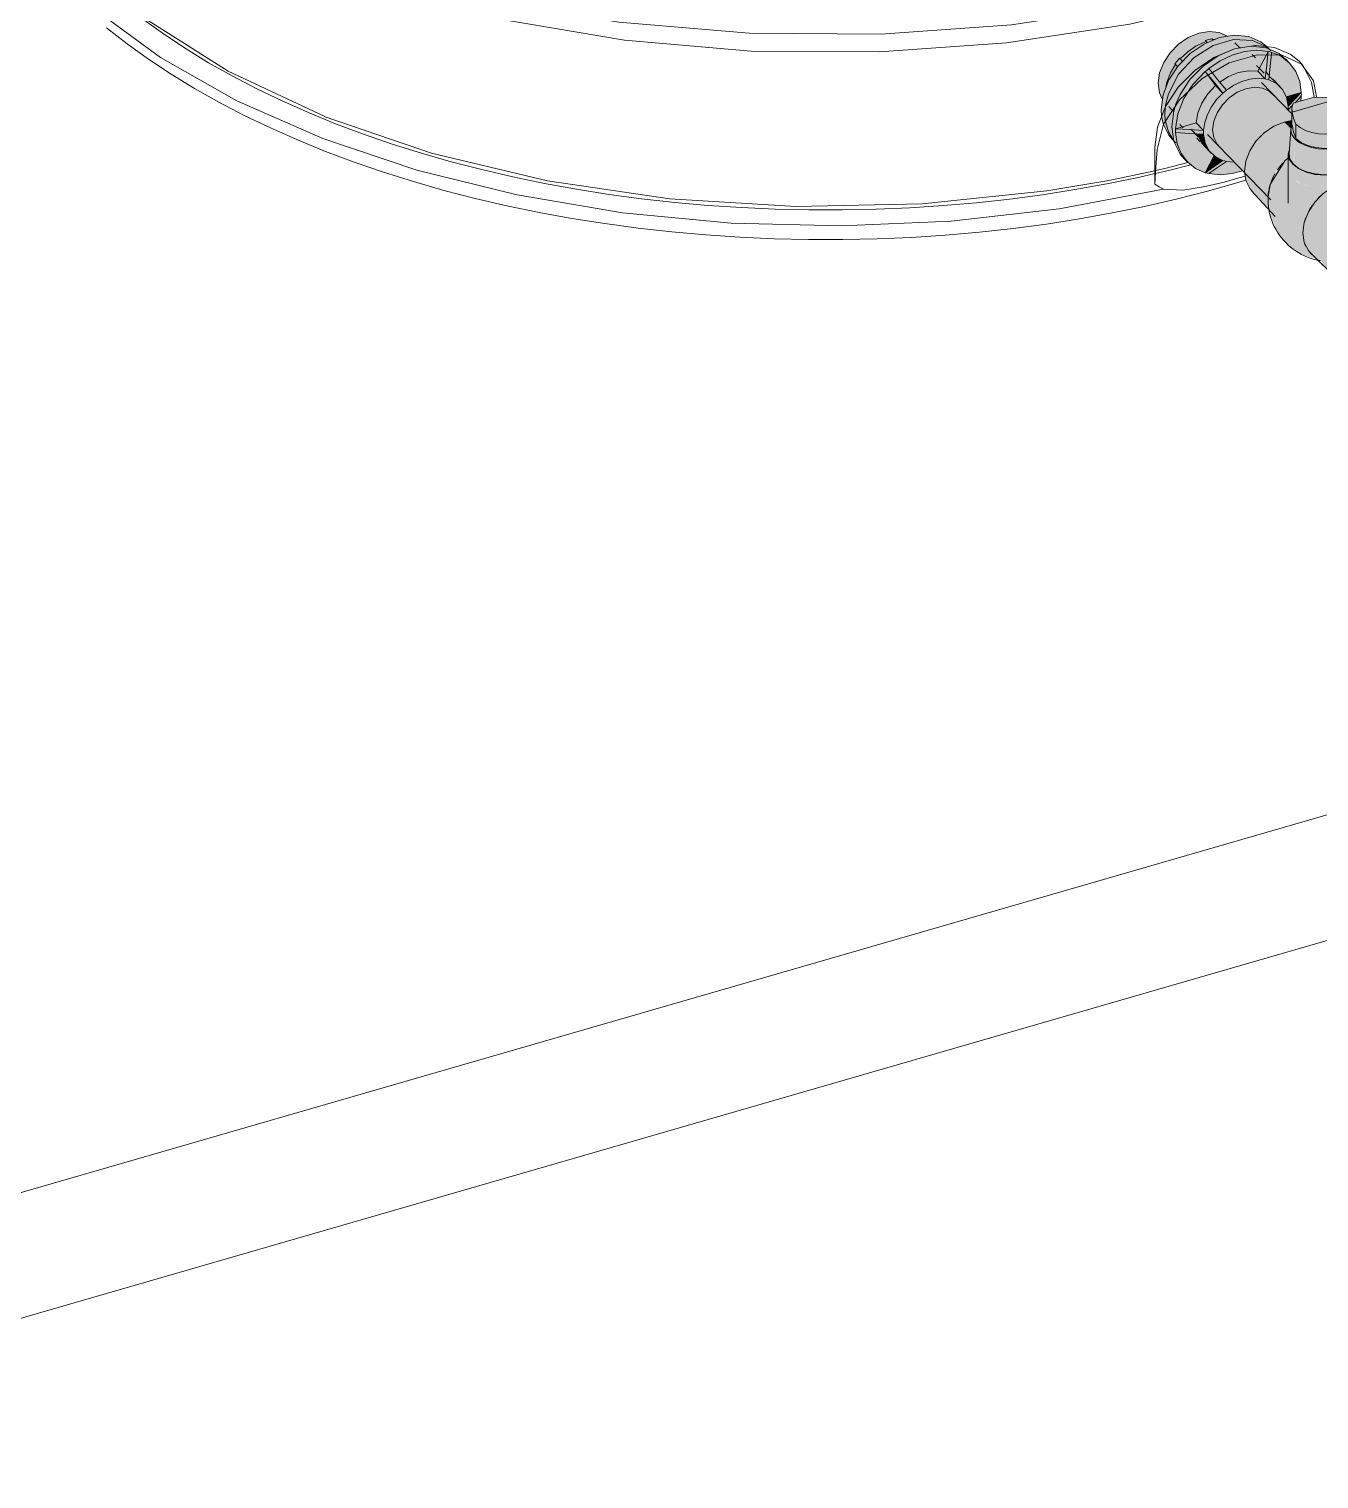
# Model space of a CAD drawing. Header units: metres. Extents: x -0.9 to 62, y -37.3 to 60.
# Drawn here: x 34.192 to 35.05, y 41.475 to 42.44 of the extents above; entities that cross this region are included whole.
import ezdxf

# ---------------------------------------------------------------- set-up
doc = ezdxf.new("R2010")
doc.units = ezdxf.units.M
doc.layers.add('A-FLOR', color=7, linetype='Continuous', lineweight=9, true_color=0x007f00)
doc.layers.add('P-PIPE', color=7, linetype='Continuous', lineweight=5)
doc.layers.add('P-SANR-FIXT', color=7, linetype='Continuous', lineweight=5)

# ---------------------------------------------------------------- blocks, each defined once
blk = doc.blocks.new('AF_Registro Esfera VS Compacto - Soldável - 50 mm-V39-3D_DT_05')
at = {"layer": 'P-PIPE', "true_color": 0xce4f00}
for points in [[(12.02257, 42.38481), (12.05442, 42.39403), (12.04004, 42.39476), (12.03651, 42.39461), (12.02313, 42.39074), (12.0223, 42.38751), (12.02255, 42.38507)], [(12.08846, 42.33321), (12.09542, 42.33522), (12.0661, 42.36787), (12.0609, 42.37356), (12.065, 42.37659), (12.06695, 42.37899), (12.06789, 42.38215), (12.06695, 42.38586), (12.06493, 42.38853), (12.06004, 42.39131), (12.05442, 42.39403), (12.02257, 42.38481), (12.02408, 42.37929), (12.02508, 42.37672), (12.02862, 42.37409), (12.03136, 42.37266), (12.03754, 42.3709), (12.04224, 42.37028), (12.04714, 42.37022), (12.04988, 42.37038), (12.08244, 42.33892)], [(12.02508, 42.36722), (12.02508, 42.37672), (12.02306, 42.38272), (12.02235, 42.387), (12.02233, 42.38445), (12.02264, 42.3753), (12.024, 42.37008), (12.02499, 42.36745)], [(12.02334, 42.35026), (12.0244, 42.36703), (12.02225, 42.37041), (12.02167, 42.37315), (12.02065, 42.3561), (12.02144, 42.35304), (12.02289, 42.35091)], [(12.08846, 42.32799), (12.08846, 42.33321), (12.05747, 42.36296), (12.04988, 42.36999), (12.05014, 42.36063), (12.05028, 42.36019), (12.05068, 42.35623), (12.05576, 42.35173), (12.06896, 42.34023), (12.08807, 42.32824)], [(12.08846, 42.32799), (12.09542, 42.33024), (12.09542, 42.33522), (12.08846, 42.33321), (12.08846, 42.32824)]]:
    blk.add_hatch(color=32, dxfattribs=at).paths.add_polyline_path(points)
h = blk.add_hatch(color=32, dxfattribs=at)
h.paths.add_polyline_path([(12.04404, 42.36063), (12.04988, 42.36088), (12.04988, 42.37038), (12.04274, 42.37025), (12.03827, 42.37076), (12.03368, 42.37189), (12.03006, 42.37334), (12.02782, 42.3745), (12.02508, 42.37672), (12.02533, 42.36703), (12.02846, 42.36461), (12.03296, 42.36255), (12.04016, 42.36101), (12.04143, 42.36088)])
h.paths.add_polyline_path([(12.06586, 42.36814), (12.06695, 42.36949), (12.06789, 42.37356), (12.06789, 42.38215), (12.06695, 42.37899), (12.06457, 42.37606), (12.0609, 42.37356), (12.06539, 42.36865)])
at = {"layer": 'P-PIPE', "true_color": 0x69503c}
for points in [[(12.00741, 42.31964), (12.00659, 42.32853), (12.00789, 42.33666), (12.01173, 42.34492), (12.01866, 42.35304), (12.01998, 42.35441), (12.02009, 42.35743), (12.02071, 42.36018), (12.02167, 42.37374), (12.01715, 42.37824), (12.00999, 42.37519), (12.00289, 42.37), (11.99845, 42.3655), (11.99425, 42.35909), (11.99161, 42.35229), (11.99086, 42.34452), (11.99185, 42.33883), (11.99425, 42.33404), (12.00684, 42.32026)], [(12.02178, 42.37362), (12.02244, 42.3763), (12.02228, 42.37909), (12.01715, 42.37824), (12.02171, 42.37369)], [(12.03894, 42.28722), (12.0333, 42.29273), (12.03059, 42.29813), (12.02967, 42.30449), (12.03105, 42.31291), (12.03559, 42.32198), (12.04088, 42.32849), (12.04972, 42.33504), (12.05079, 42.33573), (12.04791, 42.3357), (12.0432, 42.33503), (12.03936, 42.33524), (12.03759, 42.335), (12.03177, 42.33593), (12.02793, 42.33745), (12.0267, 42.3378), (12.02261, 42.34147), (12.0206, 42.3444), (12.01998, 42.35013), (12.01977, 42.3539), (12.01767, 42.35226), (12.01134, 42.34407), (12.00775, 42.33576), (12.0066, 42.32799), (12.00791, 42.3166), (12.01228, 42.30593), (12.0165, 42.29979), (12.02162, 42.29513), (12.03059, 42.28962), (12.03651, 42.28766), (12.03867, 42.28727)], [(12.02289, 42.34093), (12.02289, 42.35013), (12.02048, 42.35418), (12.01998, 42.35708), (12.02027, 42.34657), (12.02083, 42.34407), (12.02286, 42.341)], [(12.04424, 42.34281), (12.05218, 42.34343), (12.0581, 42.34484), (12.06162, 42.34648), (12.06146, 42.34648), (12.05507, 42.3443), (12.04896, 42.34332), (12.0425, 42.34324), (12.03704, 42.34388), (12.03089, 42.34565), (12.02662, 42.34773), (12.02289, 42.35091), (12.02098, 42.3542), (12.02056, 42.35814), (12.02031, 42.35814), (12.02009, 42.35646), (12.02091, 42.35304), (12.02334, 42.34979), (12.02756, 42.34681), (12.03327, 42.34453), (12.03893, 42.3433), (12.04397, 42.34283)], [(12.03775, 42.33497), (12.04062, 42.33519), (12.04452, 42.33504), (12.04791, 42.3357), (12.05079, 42.33573), (12.06242, 42.3391), (12.06508, 42.34071), (12.06692, 42.34152), (12.06706, 42.34165), (12.06183, 42.34629), (12.05672, 42.34435), (12.04896, 42.34305), (12.04393, 42.34283), (12.03681, 42.34364), (12.03177, 42.3449), (12.02662, 42.34726), (12.02289, 42.35013), (12.02289, 42.34093), (12.02793, 42.33745), (12.03001, 42.33673), (12.03248, 42.33587), (12.03484, 42.33552), (12.03759, 42.335)], [(12.05028, 42.27616), (12.04764, 42.28143), (12.04687, 42.28867), (12.04764, 42.2944), (12.05028, 42.30121), (12.05504, 42.30819), (12.06093, 42.31385), (12.06634, 42.31753), (12.07318, 42.32036), (12.05672, 42.33761), (12.05027, 42.33527), (12.04858, 42.33427), (12.0432, 42.33059), (12.03759, 42.3249), (12.0333, 42.31835), (12.03048, 42.31052), (12.02975, 42.30392), (12.031, 42.29732), (12.0333, 42.29273), (12.04829, 42.2781)], [(12.09608, 42.31446), (12.0774, 42.3345), (12.07536, 42.33618), (12.07024, 42.33842), (12.06363, 42.33908), (12.05704, 42.33771), (12.05704, 42.3376), (12.07318, 42.32036), (12.08003, 42.32149), (12.0864, 42.32083), (12.09188, 42.31843)], [(12.06363, 42.26941), (12.05405, 42.27931), (12.05184, 42.28372), (12.05112, 42.28921), (12.05184, 42.29455), (12.05448, 42.3009), (12.05756, 42.30559), (12.06213, 42.31024), (12.06746, 42.31387), (12.07318, 42.31624), (12.0789, 42.31718), (12.08423, 42.31663), (12.08899, 42.31446), (12.09659, 42.3069), (12.09949, 42.3039), (12.09873, 42.30918), (12.09608, 42.31446), (12.09188, 42.31843), (12.0864, 42.32083), (12.07923, 42.32136), (12.07318, 42.32036), (12.06634, 42.31753), (12.05912, 42.31233), (12.05448, 42.30761), (12.0499, 42.30024), (12.04764, 42.2944), (12.04687, 42.28672), (12.04764, 42.28143), (12.05046, 42.27599), (12.05448, 42.27218), (12.06001, 42.26978), (12.06213, 42.26956)]]:
    blk.add_hatch(color=27, dxfattribs=at).paths.add_polyline_path(points)
at = {"layer": 'P-PIPE', "true_color": 0xce4f00}
h = blk.add_hatch(color=32, dxfattribs=at)
h.paths.add_polyline_path([(12.04521, 42.36019), (12.05007, 42.36069), (12.04949, 42.36086), (12.04404, 42.36063), (12.03758, 42.36137), (12.03208, 42.36296), (12.02753, 42.36533), (12.02499, 42.36745), (12.02318, 42.37266), (12.02229, 42.37567), (12.02171, 42.37293), (12.02233, 42.37), (12.02508, 42.36648), (12.0285, 42.36408), (12.03204, 42.36245), (12.03725, 42.36102), (12.04185, 42.36039), (12.04499, 42.3602)])
h.paths.add_polyline_path([(12.06629, 42.36766), (12.06786, 42.36997), (12.06864, 42.37266), (12.06789, 42.37584), (12.06765, 42.37186), (12.0668, 42.3693), (12.06586, 42.36814), (12.06616, 42.36781)])
h = blk.add_hatch(color=32, dxfattribs=at)
h.paths.add_polyline_path([(12.04426, 42.34308), (12.05218, 42.34372), (12.05817, 42.3452), (12.06141, 42.34666), (12.05041, 42.35654), (12.05019, 42.36049), (12.04426, 42.36024), (12.03784, 42.36091), (12.03479, 42.36155), (12.02966, 42.36347), (12.02656, 42.36528), (12.0244, 42.36703), (12.0235, 42.35013), (12.02794, 42.34699), (12.03296, 42.3449), (12.03893, 42.34357), (12.04424, 42.34308)])
h.paths.add_polyline_path([(12.06924, 42.36444), (12.0686, 42.37242), (12.06765, 42.3693), (12.06629, 42.36766), (12.06896, 42.36475)])
at = {"layer": 'P-PIPE', "true_color": 0x69503c}
h = blk.add_hatch(color=27, dxfattribs=at)
h.paths.add_polyline_path([(12.08292, 42.32886), (12.08244, 42.33174), (12.07682, 42.33504), (12.0827, 42.32911)])
h.paths.add_polyline_path([(12.07536, 42.33618), (12.06692, 42.34152), (12.06651, 42.34112), (12.06425, 42.3404), (12.06232, 42.33903), (12.06337, 42.33903), (12.06514, 42.33909), (12.06896, 42.33855), (12.07092, 42.33812), (12.07382, 42.33685)])
h = blk.add_hatch(color=27, dxfattribs=at)
h.paths.add_polyline_path([(12.07915, 42.33284), (12.07811, 42.33403), (12.0786, 42.33336), (12.07876, 42.33321)])
h.paths.add_polyline_path([(12.07382, 42.33685), (12.07262, 42.33764), (12.07249, 42.33743), (12.07318, 42.33713)])
at = {"layer": 'P-PIPE'}
for p, q in [((12.05442, 42.39403), (12.02257, 42.38481)), ((12.02313, 42.39074), (12.03727, 42.39483)), ((12.02225, 42.38698), (12.02225, 42.37563)), ((12.0679, 42.37303), (12.0679, 42.38253)), ((12.01715, 42.37824), (12.02219, 42.37924)), ((12.02169, 42.37355), (12.02049, 42.35711)), ((12.02225, 42.37562), (12.02233, 42.37771)), ((12.02508, 42.36722), (12.02508, 42.37672)), ((12.06932, 42.36435), (12.06865, 42.37355)), ((12.04988, 42.36088), (12.04988, 42.37038)), ((12.01997, 42.35436), (12.01871, 42.35325)), ((12.01997, 42.35657), (12.01997, 42.32425)), ((11.99533, 42.33272), (12.0113, 42.31525)), ((12.04897, 42.33462), (12.04658, 42.33314)), ((12.06686, 42.339), (12.06447, 42.33911)), ((12.07037, 42.33413), (12.07037, 42.33934)), ((12.07632, 42.33564), (12.08014, 42.3319)), ((12.0793, 42.33295), (12.07755, 42.33468)), ((12.095, 42.31577), (12.07904, 42.33325)), ((12.08846, 42.33321), (12.09542, 42.33522)), ((12.08846, 42.32799), (12.08846, 42.33321)), ((12.09542, 42.33522), (12.09542, 42.33001)), ((12.08846, 42.32799), (12.09542, 42.33001)), ((12.03589, 42.32263), (12.03414, 42.31989)), ((12.0342, 42.29161), (12.03565, 42.29015)), ((12.03507, 42.29069), (12.05202, 42.27416)), ((12.03679, 42.28923), (12.03507, 42.29069))]:
    blk.add_line(p, q, dxfattribs=at)
for points in [[(12.02257, 42.38481, 0), (12.02228, 42.3877, 0), (12.02313, 42.39074, 0)], [(12.03727, 42.39483, 0), (12.04616, 42.39461, 0), (12.05442, 42.39403, 0)], [(12.06526, 42.38834, 0), (12.06004, 42.39131, 0), (12.05442, 42.39403, 0)], [(12.02257, 42.38481, 0), (12.02352, 42.38075, 0), (12.02508, 42.37672, 0)], [(12.0609, 42.37356, 0), (12.06457, 42.37606, 0), (12.06695, 42.37899, 0), (12.06789, 42.38215, 0), (12.06731, 42.38534, 0), (12.06526, 42.38834, 0)], [(11.99582, 42.33221, 0), (11.99425, 42.33404, 0), (11.99161, 42.33932, 0), (11.99071, 42.34554, 0), (11.99161, 42.35229, 0), (11.99425, 42.35909, 0), (11.99845, 42.3655, 0), (12.00393, 42.37106, 0), (12.01031, 42.37541, 0), (12.01715, 42.37824, 0)], [(12.02244, 42.3763, 0), (12.02167, 42.37315, 0), (12.02233, 42.37, 0), (12.0244, 42.36703, 0)], [(12.02244, 42.3763, 0), (12.02337, 42.37173, 0), (12.02508, 42.36722, 0)], [(12.02508, 42.37672, 0), (12.02782, 42.3745, 0), (12.03136, 42.37266, 0), (12.03554, 42.37128, 0), (12.04016, 42.37041, 0), (12.04502, 42.37011, 0), (12.04988, 42.37038, 0)], [(12.09542, 42.33522, 0), (12.07837, 42.35445, 0), (12.0609, 42.37356, 0)], [(12.06603, 42.3681, 0), (12.06695, 42.36949, 0), (12.06789, 42.37266, 0), (12.0679, 42.37303, 0)], [(12.06648, 42.36762, 0), (12.06765, 42.3693, 0), (12.06865, 42.37259, 0), (12.06807, 42.37591, 0)], [(12.0244, 42.36703, 0), (12.02726, 42.36472, 0), (12.03095, 42.36281, 0), (12.03532, 42.36137, 0), (12.04015, 42.36049, 0), (12.04521, 42.36019, 0), (12.05027, 42.3605, 0)], [(12.02508, 42.36722, 0), (12.02846, 42.36461, 0), (12.03296, 42.36255, 0), (12.03827, 42.3612, 0), (12.04404, 42.36063, 0), (12.04988, 42.36088, 0)], [(12.04988, 42.37038, 0), (12.06896, 42.35173, 0), (12.08846, 42.33321, 0)], [(12.00666, 42.32839, 0), (12.00789, 42.33666, 0), (12.01772, 42.35231, 0), (12.01972, 42.35414, 0)], [(12.02044, 42.35922, 0), (12.01998, 42.35708, 0), (12.0206, 42.3535, 0), (12.02289, 42.35013, 0)], [(12.02334, 42.35026, 0), (12.02109, 42.35356, 0), (12.02048, 42.35707, 0), (12.02049, 42.35711, 0)], [(12.05027, 42.3605, 0), (12.05007, 42.36069, 0), (12.04988, 42.36088, 0)], [(12.05041, 42.35645, 0), (12.05034, 42.35847, 0), (12.05027, 42.3605, 0)], [(12.05131, 42.35557, 0), (12.05086, 42.35601, 0), (12.05041, 42.35645, 0)], [(12.05131, 42.35557, 0), (12.0514, 42.35556, 0), (12.0515, 42.35556, 0)], [(12.0515, 42.35556, 0), (12.05965, 42.34822, 0), (12.06788, 42.34091, 0)], [(12.01105, 42.34378, 0), (12.01019, 42.34222, 0), (12.00854, 42.33852, 0)], [(12.01638, 42.35095, 0), (12.01449, 42.34877, 0), (12.01277, 42.34648, 0)], [(12.02289, 42.35013, 0), (12.0267, 42.3472, 0), (12.03177, 42.3449, 0), (12.03775, 42.34341, 0), (12.04424, 42.34281, 0), (12.05079, 42.34314, 0), (12.05695, 42.3444, 0), (12.06188, 42.34626, 0)], [(12.06161, 42.34649, 0), (12.05672, 42.34464, 0), (12.05068, 42.34341, 0), (12.04426, 42.34308, 0), (12.0379, 42.34367, 0), (12.03204, 42.34514, 0), (12.02707, 42.34738, 0), (12.02334, 42.35026, 0)], [(12.00771, 42.33604, 0), (12.00749, 42.33526, 0), (12.00657, 42.32836, 0)], [(12.03473, 42.29103, 0), (12.0333, 42.29273, 0), (12.03059, 42.29813, 0), (12.02967, 42.30449, 0), (12.03059, 42.31139, 0), (12.0333, 42.31835, 0), (12.03759, 42.3249, 0), (12.0432, 42.33059, 0), (12.04972, 42.33504, 0), (12.05333, 42.33676, 0)], [(12.06011, 42.33872, 0), (12.06372, 42.33909, 0), (12.07024, 42.33842, 0), (12.07541, 42.33624, 0)], [(12.06788, 42.34091, 0), (12.07811, 42.33443, 0), (12.08846, 42.32799, 0)], [(12.07397, 42.33704, 0), (12.07262, 42.33764, 0), (12.07161, 42.33801, 0)], [(12.00682, 42.33189, 0), (12.00664, 42.33038, 0), (12.00652, 42.32881, 0), (12.00646, 42.32719, 0), (12.00646, 42.32551, 0), (12.00655, 42.32379, 0), (12.00671, 42.32202, 0), (12.00696, 42.3202, 0), (12.0073, 42.31835, 0), (12.00774, 42.31646, 0), (12.00829, 42.31455, 0), (12.00894, 42.31262, 0), (12.00971, 42.31069, 0), (12.01059, 42.30876, 0), (12.01158, 42.30685, 0), (12.01269, 42.30496, 0), (12.01391, 42.30311, 0), (12.01524, 42.30132, 0), (12.01668, 42.29959, 0), (12.01821, 42.29793, 0), (12.01982, 42.29636, 0), (12.02152, 42.29489, 0), (12.02328, 42.29351, 0), (12.02509, 42.29225, 0), (12.02694, 42.29109, 0), (12.02883, 42.29005, 0), (12.03073, 42.28912, 0), (12.03264, 42.28831, 0), (12.03454, 42.28761, 0), (12.03643, 42.28702, 0), (12.0383, 42.28653, 0), (12.04013, 42.28614, 0), (12.04126, 42.28596, 0)], [(12.04183, 42.3294, 0), (12.04082, 42.32845, 0), (12.03947, 42.32706, 0)], [(12.08354, 42.3271, 0), (12.08338, 42.3283, 0), (12.08303, 42.33015, 0), (12.0827, 42.33158, 0)], [(12.03164, 42.31467, 0), (12.031, 42.31279, 0), (12.03081, 42.31216, 0)], [(12.07318, 42.32036, 0), (12.06634, 42.31753, 0), (12.05996, 42.31318, 0), (12.05448, 42.30761, 0), (12.05028, 42.30121, 0), (12.04764, 42.2944, 0), (12.04674, 42.28766, 0), (12.04764, 42.28143, 0), (12.05028, 42.27616, 0), (12.05448, 42.27218, 0), (12.05996, 42.26979, 0), (12.06354, 42.26919, 0)], [(12.05108, 42.28892, 0), (12.05184, 42.29455, 0), (12.05405, 42.30024, 0), (12.05756, 42.30559, 0), (12.06213, 42.31024, 0), (12.06746, 42.31387, 0), (12.07318, 42.31624, 0), (12.0789, 42.31718, 0), (12.08423, 42.31663, 0), (12.08881, 42.31463, 0), (12.09232, 42.31131, 0)], [(12.09961, 42.30394, 0), (12.09873, 42.30918, 0), (12.09608, 42.31446, 0), (12.09188, 42.31843, 0), (12.0864, 42.32083, 0), (12.08003, 42.32149, 0), (12.07318, 42.32036, 0)], [(12.03081, 42.29748, 0), (12.031, 42.29696, 0), (12.03164, 42.29546, 0)], [(12.056, 42.27718, 0), (12.05405, 42.27931, 0), (12.05184, 42.28372, 0), (12.05108, 42.28892, 0)]]:
    blk.add_polyline3d(points, dxfattribs=at)
blk = doc.blocks.new('Caixa d_água de polietileno 1000 a 5000 Litros - Fortlev - 1000 L-3723394-3D_DT_05')
at = {"layer": 'P-SANR-FIXT', "true_color": 0x1d4581, "transparency": 33554560}
h = blk.add_hatch(color=156, dxfattribs=at)
h.paths.add_polyline_path([(11.93585, 42.38231), (11.93885, 42.38944), (11.94766, 42.40238), (11.95829, 42.41298), (11.97158, 42.42175), (11.98421, 42.42698), (11.99817, 42.42921), (12.00496, 42.42865), (12.00136, 42.43175), (11.9936, 42.43514), (11.98349, 42.43599), (11.9792, 42.43553), (11.97384, 42.43788), (11.96691, 42.43848), (11.95993, 42.43722), (11.95338, 42.43451), (11.94688, 42.43008), (11.9413, 42.42441), (11.93702, 42.41788), (11.93432, 42.41094), (11.9334, 42.40406), (11.93453, 42.3973), (11.93627, 42.39383), (11.93538, 42.38557), (11.93565, 42.3837)])
h.paths.add_polyline_path([(11.94573, 42.39079), (11.9482, 42.3939), (11.95561, 42.40142), (11.96472, 42.40858), (11.97317, 42.41383), (11.98268, 42.41831), (11.99167, 42.42131), (12.00015, 42.42301), (12.00885, 42.42342), (12.01499, 42.42275), (12.01381, 42.42382), (12.00514, 42.42761), (11.99401, 42.42848), (11.98304, 42.42638), (11.97338, 42.42239), (11.96268, 42.41488), (11.95394, 42.40567), (11.9478, 42.39613), (11.94653, 42.39286)])
h.paths.add_polyline_path([(11.22822, 42.48174), (11.23385, 42.48359), (11.23716, 42.48797), (11.23953, 42.49575), (11.24408, 42.49736), (11.24486, 42.49805), (11.24449, 42.4987), (11.24588, 42.50081), (11.25546, 42.50374), (11.25773, 42.50668), (11.25916, 42.51145), (11.25964, 42.51748), (11.25913, 42.52473), (11.25773, 42.53222), (11.25496, 42.54106), (11.22872, 42.55934), (11.22564, 42.56024), (11.22291, 42.55964), (11.22269, 42.56042), (11.22063, 42.55983), (11.2193, 42.56152), (11.21384, 42.56581), (11.20901, 42.56721), (11.20257, 42.56506), (11.19861, 42.5631), (11.19763, 42.56107), (11.20044, 42.55875), (11.20825, 42.5485), (11.21525, 42.53549), (11.22084, 42.52137), (11.22506, 42.50624), (11.22746, 42.49291), (11.2282, 42.48201)])
h.paths.add_polyline_path([(11.22231, 42.4946), (11.22234, 42.49779), (11.22143, 42.50871), (11.21882, 42.52138), (11.215, 42.53333), (11.2109, 42.54292), (11.20502, 42.55283), (11.19956, 42.55942), (11.19386, 42.5636), (11.189, 42.56489), (11.18825, 42.56463), (11.18927, 42.55575), (11.19745, 42.54573), (11.20412, 42.53574), (11.21032, 42.52473), (11.21626, 42.51196), (11.22076, 42.49985), (11.22222, 42.49489)])
for points in [[(11.93692, 42.37656), (11.93784, 42.37832), (11.9427, 42.3867), (11.94573, 42.39079), (11.9486, 42.39752), (11.95537, 42.40746), (11.96365, 42.41575), (11.97462, 42.4229), (11.98489, 42.42698), (11.99505, 42.42865), (12.00514, 42.42761), (12.00641, 42.42735), (12.00514, 42.4285), (11.99794, 42.42924), (11.98307, 42.42651), (11.96998, 42.42095), (11.95672, 42.41159), (11.94622, 42.40066), (11.93784, 42.38743), (11.93585, 42.38231), (11.93681, 42.37676)], [(11.94367, 42.36609), (11.94236, 42.37511), (11.94423, 42.38694), (11.94561, 42.39063), (11.94126, 42.38461), (11.93699, 42.37641), (11.94048, 42.36944), (11.94356, 42.3662)]]:
    blk.add_hatch(color=156, dxfattribs=at).paths.add_polyline_path(points)
at = {"layer": 'P-SANR-FIXT', "color": 157, "true_color": 0x4e6280}
for p, q in [((11.99794, 42.42924), (11.98421, 42.42698)), ((12.01073, 42.42792), (11.99818, 42.42925)), ((11.98421, 42.42698), (11.97049, 42.4213)), ((12.02171, 42.42311), (12.01073, 42.42792)), ((12.02733, 42.41846), (12.02171, 42.42311)), ((12.02891, 42.41671), (12.02733, 42.41846)), ((11.33343, 42.40039), (11.3171, 42.4089)), ((11.93118, 42.3614), (11.93118, 42.3369)), ((11.89943, 42.33919), (11.93113, 42.34585)), ((11.94101, 42.34613), (11.93162, 42.34397)), ((11.95514, 42.34975), (11.94113, 42.34616)), ((11.61158, 42.32471), (11.58958, 42.32716)), ((11.63373, 42.32273), (11.61158, 42.32471)), ((11.81252, 42.32453), (11.79035, 42.32259)), ((11.70081, 42.31973), (11.67839, 42.32024)), ((11.72326, 42.31971), (11.70081, 42.31973))]:
    blk.add_line(p, q, dxfattribs=at)
at = {"layer": 'P-SANR-FIXT', "color": 167, "true_color": 0x355380}
for p, q in [((12.03014, 42.41514), (12.02891, 42.41671)), ((11.93162, 42.34397), (11.93118, 42.34387)), ((11.93127, 42.34589), (11.93185, 42.34602))]:
    blk.add_line(p, q, dxfattribs=at)
at = {"layer": 'P-SANR-FIXT', "color": 8, "true_color": 0x808080}
for points in [[(12.14675, 42.53401, 0), (12.14208, 42.53149, 0), (12.07502, 42.50056, 0), (12.00058, 42.47516, 0), (11.92029, 42.45581, 0), (11.83578, 42.4429, 0), (11.74877, 42.4367, 0), (11.66103, 42.43733, 0), (11.57435, 42.44478, 0), (11.49049, 42.45889, 0), (11.41116, 42.47939, 0), (11.33797, 42.50585, 0), (11.27241, 42.53773, 0), (11.21583, 42.57439, 0), (11.16936, 42.61508, 0)], [(11.18439, 42.59831, 0), (11.22958, 42.55875, 0), (11.2846, 42.52311, 0), (11.34834, 42.4921, 0), (11.4195, 42.46638, 0), (11.49664, 42.44645, 0), (11.57818, 42.43272, 0), (11.66247, 42.42548, 0), (11.74778, 42.42487, 0), (11.83239, 42.4309, 0), (11.91456, 42.44345, 0), (11.99263, 42.46226, 0), (12.065, 42.48696, 0), (12.13021, 42.51704, 0), (12.14688, 42.52627, 0)], [(11.99156, 42.33962, 0), (11.98662, 42.33807, 0), (11.9662, 42.33229, 0), (11.9454, 42.32696, 0), (11.92425, 42.32209, 0), (11.90277, 42.31769, 0), (11.88101, 42.31377, 0), (11.859, 42.31033, 0), (11.83676, 42.30738, 0), (11.81434, 42.30492, 0), (11.79176, 42.30295, 0), (11.76906, 42.30147, 0), (11.74628, 42.30049, 0), (11.72344, 42.30001, 0), (11.70059, 42.30003, 0), (11.67776, 42.30055, 0), (11.65498, 42.30157, 0), (11.63229, 42.30309, 0), (11.60973, 42.3051, 0), (11.58732, 42.30761, 0), (11.5651, 42.3106, 0), (11.5431, 42.31408, 0), (11.52136, 42.31804, 0), (11.49992, 42.32247, 0), (11.47879, 42.32738, 0), (11.45802, 42.33274, 0), (11.43764, 42.33857, 0), (11.41767, 42.34484, 0), (11.39815, 42.35156, 0), (11.3791, 42.35871, 0), (11.36056, 42.36628, 0), (11.34254, 42.37427, 0), (11.32509, 42.38266, 0), (11.30822, 42.39146, 0), (11.29196, 42.40064, 0), (11.27634, 42.4102, 0), (11.26138, 42.42013, 0), (11.24709, 42.43041, 0), (11.23352, 42.44105, 0)], [(11.22534, 42.45332, 0), (11.26926, 42.42119, 0), (11.32023, 42.39233, 0), (11.37743, 42.3672, 0), (11.43995, 42.34621, 0), (11.50681, 42.32968, 0), (11.57694, 42.31788, 0), (11.64923, 42.31098, 0), (11.72252, 42.30911, 0), (11.79567, 42.3123, 0), (11.8675, 42.32048, 0), (11.93689, 42.33354, 0)], [(11.93263, 42.35991, 0), (11.93699, 42.37676, 0), (11.94746, 42.39312, 0), (11.96268, 42.40725, 0), (11.98069, 42.41759, 0), (11.99922, 42.42295, 0), (12.0159, 42.42265, 0), (12.02883, 42.41667, 0), (12.03668, 42.4056, 0), (12.03872, 42.39492, 0)], [(12.03716, 42.39487, 0), (12.03544, 42.40456, 0), (12.03014, 42.41514, 0)], [(11.93118, 42.3369, 0), (11.9319, 42.3484, 0), (11.93263, 42.35991, 0)], [(11.99106, 42.34228, 0), (11.97726, 42.33829, 0), (11.96347, 42.33506, 0), (11.9498, 42.33289, 0), (11.93689, 42.33354, 0)], [(11.93689, 42.33354, 0), (11.934, 42.33517, 0), (11.93118, 42.3369, 0)]]:
    blk.add_polyline3d(points, dxfattribs=at)
at = {"layer": 'P-SANR-FIXT', "color": 157, "true_color": 0x4e6280}
for points in [[(11.22805, 42.47278, 0), (11.25945, 42.44692, 0), (11.31445, 42.41202, 0), (11.37818, 42.38205, 0)], [(11.28635, 42.42697, 0), (11.27198, 42.43651, 0), (11.2583, 42.44636, 0)], [(11.3171, 42.4089, 0), (11.3014, 42.41776, 0), (11.28635, 42.42697, 0)], [(11.97049, 42.4213, 0), (11.9577, 42.41258, 0), (11.94671, 42.40142, 0)], [(11.38588, 42.37712, 0), (11.36784, 42.38449, 0), (11.35035, 42.39225, 0), (11.33343, 42.40039, 0)], [(11.94671, 42.40142, 0), (11.93829, 42.38858, 0), (11.93299, 42.37493, 0), (11.93118, 42.3614, 0)], [(11.37835, 42.38198, 0), (11.44973, 42.3575, 0), (11.52698, 42.33909, 0), (11.60839, 42.32719, 0), (11.69214, 42.32206, 0), (11.77635, 42.3238, 0), (11.85915, 42.33239, 0), (11.89925, 42.33915, 0)], [(11.42347, 42.36361, 0), (11.40443, 42.37016, 0), (11.38588, 42.37712, 0)], [(11.48321, 42.34654, 0), (11.46289, 42.35179, 0), (11.44297, 42.35748, 0), (11.42347, 42.36361, 0)], [(11.58958, 42.32716, 0), (11.56778, 42.3301, 0), (11.54621, 42.33351, 0), (11.5249, 42.33739, 0), (11.50389, 42.34174, 0), (11.48321, 42.34654, 0)], [(11.93118, 42.34387, 0), (11.92031, 42.34136, 0), (11.89927, 42.33706, 0)], [(11.93185, 42.34602, 0), (11.93867, 42.34762, 0), (11.9532, 42.35122, 0)], [(11.89927, 42.33706, 0), (11.87794, 42.33321, 0), (11.85635, 42.32984, 0), (11.83453, 42.32694, 0), (11.81252, 42.32453, 0)], [(11.67839, 42.32024, 0), (11.65602, 42.32124, 0), (11.63373, 42.32273, 0)], [(11.79035, 42.32259, 0), (11.76806, 42.32114, 0), (11.74568, 42.32018, 0), (11.72326, 42.31971, 0)]]:
    blk.add_polyline3d(points, dxfattribs=at)
blk = doc.blocks.new('Adaptador Soldavel com Anel para Caixa Dagua - Fortlev - Standard-V43-3D_DT_05')
at = {"layer": 'P-PIPE', "true_color": 0x80654d}
h = blk.add_hatch(color=37, dxfattribs=at)
h.paths.add_polyline_path([(11.94493, 42.37246), (11.94524, 42.37551), (11.94685, 42.38458), (11.95079, 42.39429), (11.95458, 42.40057), (11.94653, 42.39188), (11.94567, 42.39064), (11.9437, 42.38512), (11.94255, 42.37493), (11.94492, 42.37247)])
h.paths.add_polyline_path([(12.0208, 42.4175), (12.0146, 42.42279), (12.0134, 42.42265), (12.0159, 42.42137), (12.01987, 42.41824)])
h = blk.add_hatch(color=37, dxfattribs=at)
h.paths.add_polyline_path([(11.97462, 42.34311), (11.98421, 42.34436), (11.98957, 42.34591), (11.98376, 42.3516), (11.97879, 42.35205), (11.96702, 42.3439), (11.97387, 42.34318)])
h.paths.add_polyline_path([(11.96472, 42.34449), (11.97045, 42.35604), (11.96241, 42.36418), (11.95961, 42.3701), (11.95957, 42.37034), (11.94496, 42.37121), (11.94602, 42.36379), (11.94866, 42.35718), (11.95277, 42.35163), (11.95819, 42.34734), (11.96347, 42.34503)])
h.paths.add_polyline_path([(11.94496, 42.37372), (11.9587, 42.37786), (11.95977, 42.38426), (11.96313, 42.39196), (11.96681, 42.3975), (11.97158, 42.40261), (11.96636, 42.40965), (11.96268, 42.40725), (11.95486, 42.40057), (11.95023, 42.39312), (11.94653, 42.38378), (11.94514, 42.37493)])
h.paths.add_polyline_path([(12.02234, 42.38361), (12.02244, 42.38826), (12.02233, 42.38894), (12.01985, 42.38618), (12.02233, 42.38362)])
h.paths.add_polyline_path([(12.02445, 42.39112), (12.02814, 42.39237), (12.02862, 42.3954), (12.02545, 42.39215)])
h.paths.add_polyline_path([(12.0186, 42.39502), (12.02862, 42.39792), (12.02755, 42.40533), (12.02491, 42.41194), (12.0208, 42.4175), (12.01538, 42.42178), (12.01169, 42.42311), (12.00872, 42.42344), (12.00717, 42.40885), (12.01608, 42.39988), (12.01836, 42.39549)])
h.paths.add_polyline_path([(11.97436, 42.40484), (11.98148, 42.40909), (11.98679, 42.41123), (11.9946, 42.41233), (11.9997, 42.412), (12.00558, 42.42337), (11.99741, 42.42256), (11.98816, 42.42027), (11.98021, 42.41735), (11.96977, 42.41187), (11.969, 42.41137), (11.97421, 42.40503)])
h = blk.add_hatch(color=37, dxfattribs=at)
h.paths.add_polyline_path([(11.96355, 42.37135), (11.9633, 42.37263), (11.94496, 42.37372), (11.94496, 42.37246), (11.96349, 42.37135)])
h.paths.add_polyline_path([(12.01985, 42.38763), (12.02864, 42.39667), (12.02862, 42.39792), (12.01982, 42.38888), (12.01984, 42.38826)])
h.paths.add_polyline_path([(11.97649, 42.39753), (11.97879, 42.39945), (11.96887, 42.41129), (11.9666, 42.40959), (11.97568, 42.39851)])
h.paths.add_polyline_path([(12.00691, 42.40633), (12.00872, 42.42344), (12.00636, 42.42342), (12.00461, 42.40692), (12.00618, 42.40654)])
for points in [[(12.00461, 42.40692), (12.00636, 42.42342), (12.00546, 42.42311), (11.9997, 42.412), (12.00417, 42.40737)], [(11.98376, 42.3516), (11.98385, 42.35183), (11.97222, 42.36417), (11.97035, 42.3679), (11.9696, 42.3731), (11.97035, 42.37873), (11.97256, 42.38442), (11.97607, 42.38977), (11.98065, 42.39442), (11.98598, 42.39806), (11.9917, 42.40042), (11.99742, 42.40136), (12.00289, 42.40075), (12.00732, 42.39881), (12.01491, 42.39128), (12.01982, 42.38637), (12.0198, 42.38898), (12.0186, 42.39502), (12.01541, 42.40052), (12.01167, 42.40399), (12.00556, 42.40671), (12.00289, 42.40708), (11.99827, 42.40723), (11.99343, 42.40654), (11.98764, 42.40461), (11.98233, 42.40182), (11.97669, 42.39771), (11.97598, 42.39701), (11.97153, 42.39215), (11.96834, 42.38751), (11.96598, 42.38282), (11.96434, 42.37786), (11.96355, 42.37072), (11.96388, 42.36848), (11.96508, 42.36341), (11.96732, 42.3591), (11.97158, 42.35506), (11.97762, 42.35232), (11.98021, 42.35193), (11.98268, 42.3517)], [(11.97649, 42.39753), (11.96814, 42.40725), (11.9729, 42.40124), (11.97645, 42.39757)], [(12.01982, 42.38888), (12.02862, 42.39792), (12.01871, 42.39481), (12.0198, 42.38898)], [(11.95277, 42.35163), (11.94866, 42.35718), (11.94596, 42.36419), (11.94475, 42.37265), (11.94239, 42.37493), (11.94379, 42.36526), (11.94866, 42.35615), (11.952, 42.35248)], [(11.96358, 42.37261), (11.95867, 42.37768), (11.94496, 42.37372), (11.96346, 42.37262)], [(11.96732, 42.3591), (11.96465, 42.36435), (11.96346, 42.37011), (11.95961, 42.3701), (11.95987, 42.36905), (11.96307, 42.36349), (11.96706, 42.35937)], [(11.96472, 42.34449), (11.97649, 42.35265), (11.97118, 42.35533), (11.97049, 42.35562), (11.96558, 42.34614)]]:
    blk.add_hatch(color=37, dxfattribs=at).paths.add_polyline_path(points)
h = blk.add_hatch(color=37, dxfattribs=at)
h.paths.add_polyline_path([(11.96358, 42.37261), (11.96463, 42.37873), (11.96609, 42.38317), (11.96877, 42.38834), (11.97317, 42.3941), (11.97645, 42.39757), (11.97143, 42.40245), (11.96593, 42.39632), (11.96214, 42.39019), (11.95959, 42.38317), (11.95867, 42.37768), (11.96346, 42.37273)])
h.paths.add_polyline_path([(11.97879, 42.39945), (11.98421, 42.403), (11.98902, 42.40526), (11.99526, 42.40691), (11.99984, 42.40735), (12.00461, 42.40692), (11.99963, 42.412), (11.99263, 42.41226), (11.98553, 42.41073), (11.979, 42.40782), (11.97448, 42.4047), (11.9785, 42.39981)])
h.paths.add_polyline_path([(12.01607, 42.39988), (12.00716, 42.40869), (12.00718, 42.4062), (12.01265, 42.40322), (12.01562, 42.40032)])
h = blk.add_hatch(color=37, dxfattribs=at)
h.paths.add_polyline_path([(11.96702, 42.3439), (11.97879, 42.35205), (11.97611, 42.35238), (11.96472, 42.34449), (11.96586, 42.34417)])
h.paths.add_polyline_path([(11.96358, 42.3701), (11.96339, 42.37136), (11.94493, 42.37246), (11.94496, 42.37121), (11.96346, 42.37011)])
h.paths.add_polyline_path([(12.01982, 42.38637), (12.02283, 42.38965), (12.02313, 42.39074), (12.02445, 42.39112), (12.02862, 42.3954), (12.02862, 42.39665), (12.01985, 42.38751), (12.01984, 42.387)])
at = {"layer": 'P-PIPE', "color": 158, "true_color": 0x0e2240}
for p, q in [((11.95883, 42.42905), (11.96503, 42.43188)), ((11.96503, 42.43188), (11.96475, 42.43245)), ((11.96475, 42.43245), (11.96605, 42.4311)), ((11.96586, 42.43102), (11.96503, 42.43188)), ((11.97001, 42.43273), (11.96907, 42.4337)), ((11.9697, 42.43316), (11.97136, 42.43344)), ((11.98763, 42.42754), (11.98428, 42.43101)), ((11.948, 42.42027), (11.94756, 42.42073)), ((11.94956, 42.41866), (11.94816, 42.42011)), ((11.99677, 42.42242), (11.99601, 42.4232)), ((12.00655, 42.42523), (11.99895, 42.42602)), ((12.00559, 42.42337), (12.00655, 42.42523)), ((12.00655, 42.42523), (12.00636, 42.42342)), ((12.00872, 42.42344), (12.00885, 42.42464)), ((12.0127, 42.42319), (12.00885, 42.42464)), ((11.9445, 42.41695), (11.94627, 42.41512)), ((11.96636, 42.40965), (11.96472, 42.41187)), ((11.96472, 42.41187), (11.96648, 42.40973)), ((11.969, 42.41137), (11.96702, 42.41379)), ((11.93735, 42.39825), (11.93738, 42.39861)), ((11.93554, 42.38214), (11.93527, 42.38636)), ((11.94251, 42.38645), (11.94371, 42.38521))]:
    blk.add_line(p, q, dxfattribs=at)
at = {"layer": 'P-PIPE', "color": 169, "true_color": 0x153360}
for p, q in [((12.00409, 42.42905), (12.00645, 42.42731)), ((12.00549, 42.42849), (12.00663, 42.42728)), ((12.00653, 42.42725), (12.00704, 42.4268)), ((11.93784, 42.3837), (11.93828, 42.38937)), ((11.9381, 42.37953), (11.93784, 42.3837)), ((11.94052, 42.38851), (11.94251, 42.38645)), ((11.9436, 42.36599), (11.94254, 42.36701))]:
    blk.add_line(p, q, dxfattribs=at)
at = {"layer": 'P-PIPE'}
for p, q in [((11.99823, 42.42091), (11.99677, 42.42242)), ((11.9997, 42.412), (12.00559, 42.42337)), ((12.00835, 42.42555), (12.00577, 42.42821)), ((12.01519, 42.42284), (12.01948, 42.41877)), ((12.02081, 42.41749), (12.01824, 42.42015)), ((11.97158, 42.40261), (11.96636, 42.40965)), ((12.00379, 42.41085), (11.99885, 42.41595)), ((11.9997, 42.412), (12.00461, 42.40692)), ((12.0071, 42.40937), (12.00476, 42.41179)), ((11.97158, 42.40261), (11.97649, 42.39753)), ((12.00717, 42.40885), (12.01117, 42.40495)), ((12.01458, 42.40164), (12.00967, 42.40671)), ((12.0186, 42.39502), (12.02862, 42.39792)), ((12.02445, 42.39112), (12.02862, 42.3954)), ((12.02838, 42.39219), (12.02862, 42.3954)), ((12.01982, 42.38637), (12.02275, 42.38938)), ((11.94496, 42.37372), (11.95867, 42.37768)), ((11.94786, 42.37661), (11.95009, 42.37431)), ((11.95502, 42.37353), (11.95996, 42.36842)), ((11.96358, 42.37261), (11.95867, 42.37768)), ((11.94254, 42.36701), (11.94512, 42.36435)), ((11.95899, 42.36748), (11.96133, 42.36507)), ((11.9639, 42.36241), (11.96881, 42.35734)), ((11.95019, 42.35429), (11.95276, 42.35163)), ((11.96472, 42.34449), (11.97062, 42.35588)), ((11.97879, 42.35205), (11.98376, 42.3516))]:
    blk.add_line(p, q, dxfattribs=at)
at = {"layer": 'P-PIPE', "color": 158, "true_color": 0x0e2240}
for points in [[(11.9334, 42.40406, 0), (11.93432, 42.41094, 0), (11.93702, 42.41788, 0), (11.9413, 42.42441, 0), (11.94688, 42.43008, 0), (11.95338, 42.43451, 0), (11.96036, 42.4374, 0), (11.96734, 42.43855, 0), (11.97384, 42.43788, 0), (11.97943, 42.43543, 0)], [(11.93527, 42.38636, 0), (11.93659, 42.39628, 0), (11.94048, 42.40629, 0), (11.94666, 42.41571, 0), (11.95471, 42.42389, 0), (11.96389, 42.43017, 0)], [(11.93828, 42.38937, 0), (11.94019, 42.39698, 0), (11.94694, 42.41002, 0), (11.95729, 42.42124, 0), (11.96998, 42.42928, 0), (11.98349, 42.43319, 0), (11.99618, 42.43248, 0), (12.00409, 42.42905, 0)], [(11.94821, 42.42057, 0), (11.953, 42.42508, 0), (11.95858, 42.42891, 0)], [(11.96409, 42.43029, 0), (11.97416, 42.43445, 0), (11.98422, 42.43611, 0), (11.9936, 42.43514, 0), (12.00166, 42.43161, 0), (12.00549, 42.42849, 0)], [(11.96475, 42.43245, 0), (11.9669, 42.43314, 0), (11.96907, 42.4337, 0)], [(11.9445, 42.41695, 0), (11.94597, 42.41887, 0), (11.94756, 42.42073, 0)], [(11.95462, 42.4067, 0), (11.96329, 42.4155, 0), (11.97338, 42.42239, 0), (11.98421, 42.42687, 0), (11.99505, 42.42865, 0), (12.00514, 42.42761, 0), (12.01381, 42.42382, 0), (12.01519, 42.42284, 0)], [(11.99872, 42.42602, 0), (11.99089, 42.42521, 0), (11.98268, 42.42283, 0), (11.97462, 42.41898, 0), (11.96702, 42.41379, 0)], [(12.00655, 42.42523, 0), (12.00771, 42.42495, 0), (12.00885, 42.42464, 0)], [(11.9384, 42.40136, 0), (11.93916, 42.40473, 0), (11.94157, 42.41095, 0), (11.94491, 42.4165, 0)], [(11.96472, 42.41187, 0), (11.95672, 42.40345, 0), (11.955, 42.40115, 0)], [(11.96472, 42.41187, 0), (11.96586, 42.41285, 0), (11.96702, 42.41379, 0)], [(11.9361, 42.39371, 0), (11.93432, 42.39772, 0), (11.9334, 42.40406, 0)], [(11.9454, 42.39082, 0), (11.94797, 42.39656, 0), (11.95453, 42.40658, 0)], [(11.94253, 42.36703, 0), (11.94048, 42.36944, 0), (11.93682, 42.3765, 0)], [(11.94332, 42.36643, 0), (11.94019, 42.37178, 0), (11.9381, 42.37953, 0)]]:
    blk.add_polyline3d(points, dxfattribs=at)
at = {"layer": 'P-PIPE'}
for points in [[(12.00636, 42.42342, 0), (12.00558, 42.41608, 0), (12.00461, 42.40692, 0)], [(12.00691, 42.40633, 0), (12.00788, 42.41548, 0), (12.00872, 42.42344, 0)], [(12.02862, 42.39792, 0), (12.02755, 42.40533, 0), (12.02491, 42.41194, 0), (12.0208, 42.4175, 0), (12.01538, 42.42178, 0), (12.0127, 42.42319, 0)], [(11.96648, 42.40973, 0), (11.97061, 42.4047, 0), (11.97649, 42.39753, 0)], [(11.97879, 42.39945, 0), (11.9729, 42.40662, 0), (11.969, 42.41137, 0)], [(11.97435, 42.40489, 0), (11.98014, 42.40856, 0), (11.98679, 42.41123, 0), (11.99343, 42.4124, 0), (11.9997, 42.412, 0)], [(11.955, 42.40115, 0), (11.95054, 42.3939, 0), (11.94653, 42.38378, 0), (11.94496, 42.37372, 0)], [(11.95867, 42.37768, 0), (11.95977, 42.38426, 0), (11.96241, 42.39085, 0), (11.96642, 42.39708, 0), (11.97158, 42.40261, 0)], [(11.9696, 42.3731, 0), (11.97035, 42.37873, 0), (11.97256, 42.38442, 0), (11.97607, 42.38977, 0), (11.98065, 42.39442, 0), (11.98598, 42.39806, 0), (11.9917, 42.40042, 0), (11.99742, 42.40136, 0), (12.00275, 42.40081, 0), (12.00732, 42.39881, 0), (12.01083, 42.39549, 0)], [(12.00461, 42.40692, 0), (11.99963, 42.40737, 0), (11.99437, 42.40681, 0), (11.98902, 42.40526, 0), (11.98376, 42.40278, 0), (11.97879, 42.39945, 0)], [(12.00461, 42.40692, 0), (12.00577, 42.40666, 0), (12.00691, 42.40633, 0)], [(12.01982, 42.38888, 0), (12.01871, 42.39481, 0), (12.01608, 42.39988, 0), (12.01207, 42.40379, 0), (12.00691, 42.40633, 0)], [(11.94236, 42.37511, 0), (11.94379, 42.38579, 0), (11.9454, 42.39082, 0)], [(11.97649, 42.39753, 0), (11.97228, 42.39319, 0), (11.96877, 42.38834, 0), (11.96609, 42.38317, 0), (11.96434, 42.37786, 0), (11.96358, 42.37261, 0)], [(11.97649, 42.39753, 0), (11.97762, 42.39851, 0), (11.97879, 42.39945, 0)], [(12.02862, 42.39792, 0), (12.02422, 42.3934, 0), (12.01982, 42.38888, 0)], [(12.02862, 42.39792, 0), (12.02863, 42.39729, 0), (12.02864, 42.39667, 0)], [(12.02864, 42.39667, 0), (12.02863, 42.39604, 0), (12.02862, 42.3954, 0)], [(12.01982, 42.38888, 0), (12.01984, 42.38826, 0), (12.01985, 42.38763, 0)], [(12.01985, 42.38763, 0), (12.01984, 42.387, 0), (12.01982, 42.38637, 0)], [(11.95076, 42.35372, 0), (11.94797, 42.35691, 0), (11.94379, 42.36526, 0), (11.94236, 42.37511, 0)], [(11.94493, 42.37246, 0), (11.94494, 42.37309, 0), (11.94496, 42.37372, 0)], [(11.94496, 42.37121, 0), (11.94494, 42.37183, 0), (11.94493, 42.37246, 0)], [(11.96358, 42.37261, 0), (11.95427, 42.37316, 0), (11.94496, 42.37372, 0)], [(11.94496, 42.37121, 0), (11.94602, 42.36379, 0), (11.94866, 42.35718, 0), (11.95277, 42.35163, 0), (11.95819, 42.34734, 0), (11.96472, 42.34449, 0)], [(11.94496, 42.37121, 0), (11.95427, 42.37065, 0), (11.96358, 42.3701, 0)], [(11.96355, 42.37135, 0), (11.96355, 42.37198, 0), (11.96358, 42.37261, 0)], [(11.96358, 42.3701, 0), (11.96355, 42.37072, 0), (11.96355, 42.37135, 0)], [(11.97452, 42.36136, 0), (11.97256, 42.36349, 0), (11.97035, 42.3679, 0), (11.9696, 42.3731, 0)], [(11.96508, 42.36131, 0), (11.96241, 42.36418, 0), (11.95977, 42.36924, 0), (11.95945, 42.37027, 0)], [(11.96358, 42.3701, 0), (11.96468, 42.36417, 0), (11.96732, 42.3591, 0), (11.97133, 42.35519, 0), (11.97649, 42.35265, 0)], [(11.97649, 42.35265, 0), (11.97061, 42.34857, 0), (11.96472, 42.34449, 0)], [(11.96702, 42.3439, 0), (11.9729, 42.34797, 0), (11.97879, 42.35205, 0)], [(11.97879, 42.35205, 0), (11.97762, 42.35232, 0), (11.97649, 42.35265, 0)], [(11.96702, 42.3439, 0), (11.96586, 42.34417, 0), (11.96472, 42.34449, 0)], [(11.96702, 42.3439, 0), (11.97462, 42.34311, 0), (11.98268, 42.34392, 0), (11.98958, 42.34581, 0)]]:
    blk.add_polyline3d(points, dxfattribs=at)
at = {"layer": 'P-PIPE', "color": 169, "true_color": 0x153360}
blk.add_polyline3d([(11.93682, 42.3765, 0), (11.93659, 42.37721, 0), (11.93554, 42.38214, 0)], dxfattribs=at)

msp = doc.modelspace()

# ---------------------------------------------------------------- hatches: boundary and pattern name
at = {"layer": 'P-PIPE', "true_color": 0x00ffff}
for points in [[(35.00106, 42.35059), (35.0014, 42.35258), (35.00393, 42.35909), (35.00869, 42.36607), (35.01467, 42.37179), (35.02087, 42.37577), (35.02399, 42.37707), (35.00138, 42.40042), (34.99479, 42.39747), (34.98955, 42.39363), (34.98518, 42.3889), (34.98175, 42.38317), (34.97991, 42.37782), (34.97928, 42.3731), (35.00075, 42.35091)], [(35.02399, 42.37707), (35.02683, 42.37824), (35.03207, 42.37937), (35.03196, 42.38367), (35.01684, 42.39888), (35.01156, 42.4009), (35.00617, 42.40121), (35.00138, 42.40042), (35.02284, 42.37824)], [(35.00052, 42.3446), (35.0004, 42.34563), (35.00106, 42.35059), (34.97928, 42.3731), (34.98039, 42.36718), (34.98224, 42.36349), (35.00039, 42.34474)]]:
    msp.add_hatch(color=4, dxfattribs=at).paths.add_polyline_path(points)

# ---------------------------------------------------------------- linework, layer by layer
at = {"layer": 'A-FLOR', "color": 9, "true_color": 0xaad4aa}
for p, q in [((37.12912, 42.51679), (33.81599, 41.55853)), ((33.81599, 41.47479), (37.12912, 42.43305))]:
    msp.add_line(p, q, dxfattribs=at)
at = {"layer": 'P-PIPE'}
for p, q in [((35.03201, 42.38378), (35.01186, 42.40461)), ((34.97593, 42.36983), (35.01802, 42.32635))]:
    msp.add_line(p, q, dxfattribs=at)

# ---------------------------------------------------------------- block references
at = {"layer": 'P-PIPE', "color": 158, "true_color": 0x0e2240}
msp.add_blockref('Adaptador Soldavel com Anel para Caixa Dagua - Fortlev - Standard-V43-3D_DT_05', (23.00968, 0), dxfattribs=at)
at = {"layer": 'P-PIPE'}
msp.add_blockref('AF_Registro Esfera VS Compacto - Soldável - 50 mm-V39-3D_DT_05', (23.00968, 0), dxfattribs=at)
at = {"layer": 'P-SANR-FIXT', "color": 157, "true_color": 0x4e6280}
msp.add_blockref('Caixa d_água de polietileno 1000 a 5000 Litros - Fortlev - 1000 L-3723394-3D_DT_05', (23.00968, 0), dxfattribs=at)

doc.saveas('drawing.dxf')
